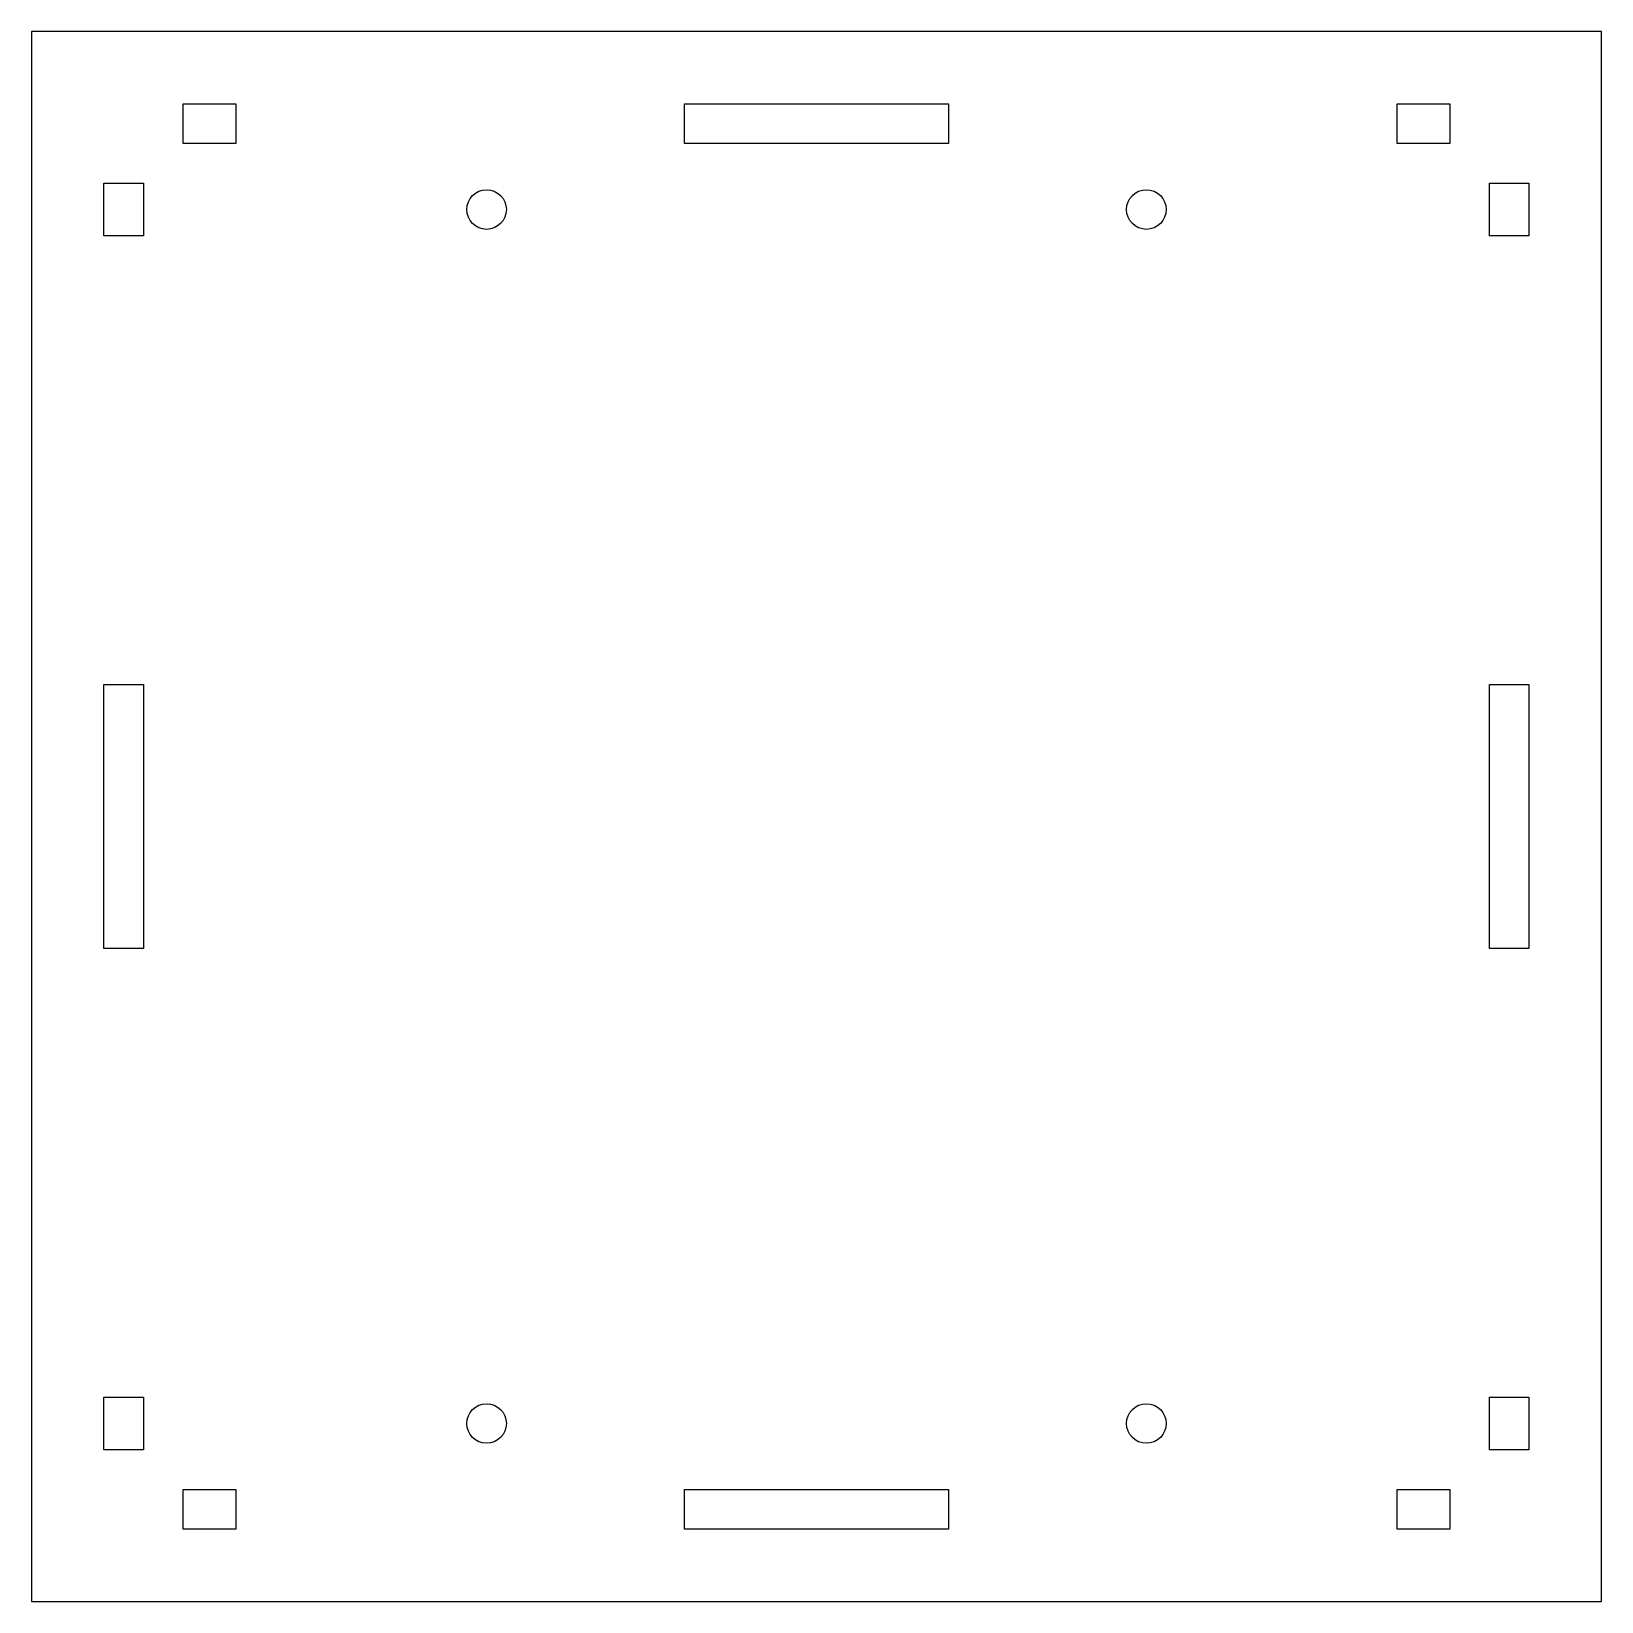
# Model space of a CAD drawing. Extents: x 1481 to 1600, y 727 to 846.
import ezdxf

# ---------------------------------------------------------------- set-up
doc = ezdxf.new("R2010")
doc.units = 0
doc.layers.get('0').update_dxf_attribs({"linetype": 'CONTINUOUS'})

msp = doc.modelspace()

# ---------------------------------------------------------------- linework, layer by layer
for points in [[(1599.84, 845.55), (1480.84, 845.55), (1480.84, 726.55), (1599.84, 726.55)], [(1496.34, 837.05), (1492.34, 837.05), (1492.34, 840.05), (1496.34, 840.05)], [(1530.34, 837.05), (1530.34, 840.05), (1550.34, 840.05), (1550.34, 837.05)], [(1584.34, 837.05), (1584.34, 840.05), (1588.34, 840.05), (1588.34, 837.05)], [(1489.34, 830.05), (1486.34, 830.05), (1486.34, 834.05), (1489.34, 834.05)], [(1591.34, 830.05), (1591.34, 834.05), (1594.34, 834.05), (1594.34, 830.05)], [(1489.34, 776.05), (1486.34, 776.05), (1486.34, 796.05), (1489.34, 796.05)], [(1591.34, 796.05), (1594.34, 796.05), (1594.34, 776.05), (1591.34, 776.05)], [(1489.34, 742.05), (1489.34, 738.05), (1486.34, 738.05), (1486.34, 742.05)], [(1591.34, 742.05), (1594.34, 742.05), (1594.34, 738.05), (1591.34, 738.05)], [(1496.34, 735.05), (1496.34, 732.05), (1492.34, 732.05), (1492.34, 735.05)], [(1550.34, 735.05), (1550.34, 732.05), (1530.34, 732.05), (1530.34, 735.05)], [(1584.34, 735.05), (1588.34, 735.05), (1588.34, 732.05), (1584.34, 732.05)]]:
    msp.add_lwpolyline(points, close=True)
for points in [[(1513.84, 832.05, -1), (1516.84, 832.05, -1)], [(1563.84, 832.05, -1), (1566.84, 832.05, -1)], [(1516.84, 740.05, -1), (1513.84, 740.05, -1)], [(1566.84, 740.05, -1), (1563.84, 740.05, -1)]]:
    msp.add_lwpolyline(points, format="xyb", close=True)

doc.saveas('drawing.dxf')
